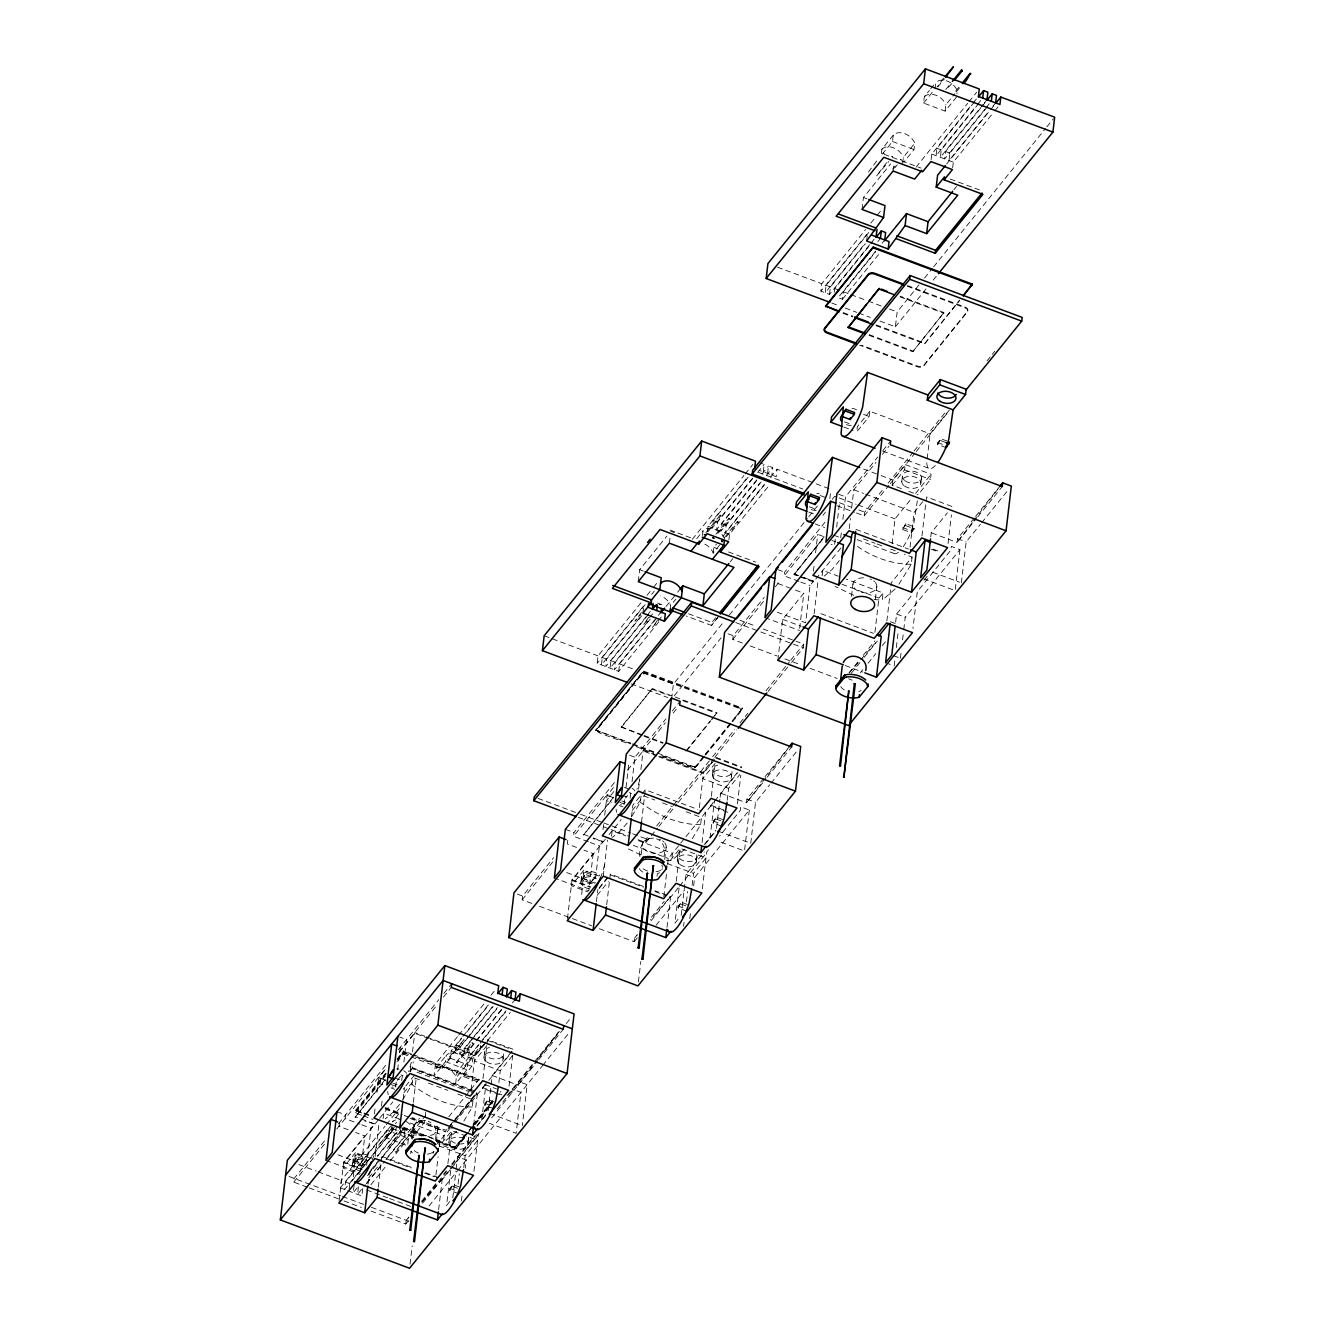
<?xml version="1.0" encoding="UTF-8"?>
<svg xmlns="http://www.w3.org/2000/svg" width="1335" height="1335" viewBox="0 0 1335 1335"><rect width="100%" height="100%" fill="white"/><g stroke="black" fill="none" stroke-linecap="round" stroke-linejoin="round"><path stroke-width="0.75" stroke-dasharray="5 3.75" d="M392.423 1127.324L378.222 1145.73L393.208 1127.841M395.193 1151.671L395.961 1152.172L411.53 1132.08L395.227 1151.588L396.011 1152.105M402.319 1128.993L421.693 1136.118M648.677 617.337L643.67 624.396L653.399 612.999M657.304 620.558L652.281 627.617L662.027 616.219M876.678 161.084L867.733 172.999M886.607 162.67L876.344 176.203L888.709 161.568M307.284 1187.199L293.767 1182.142L294.201 1178.421L325.44 1139.806M339.39 1122.568L338.957 1126.289L348.185 1129.744M362.736 1188.5L361.852 1195.943L340.308 1187.883L341.193 1180.44L385.047 1126.206M339.09 1201.033L343.662 1162.101L364.789 1135.952L355.561 1132.514M390.838 1126.006L345.498 1182.042L344.63 1189.502L391.255 1131.846L392.123 1124.404M385.198 1079.514L355.06 1117.412L385.114 1080.265L378.74 1077.095L376.57 1095.534M361.401 1115.109L355.594 1112.939L355.944 1109.952L385.565 1073.323M349.153 1189.251L349.803 1183.661L393.842 1129.21M352.624 1163.719L353.241 1158.496M353.608 1162.134L357.98 1155.142L366.591 1158.363L366.374 1160.232L362.236 1165.355L353.608 1162.134L357.98 1155.142M370.162 1158.213L355.394 1152.689L353.107 1179.706M354.109 1185.263L353.241 1192.722L358.414 1186.314M358.414 1186.882L357.546 1194.341L365.323 1184.729M360.667 1171.145L364.789 1135.952M362.236 1165.355L366.591 1158.363M366.641 1165.538L371.013 1128.275L374.534 1123.92L355.143 1116.661M374.401 1113.991L375.135 1107.833M374.534 1123.92L364.755 1121.033M368.06 1184.062L369.511 1171.763M375.135 1156.494L379.157 1122.284M381.46 1106.164L382.394 1098.204M383.145 1118.546L383.779 1113.14L399.332 1118.947L395.394 1123.603M378.322 1187.132L381.843 1157.128L411.03 1168.042M405.807 1145.08L386.065 1137.687L386.95 1130.244L408.477 1138.288L407.609 1145.747M396.228 1082.068L395.494 1088.225L392.056 1086.94M397.663 1069.786L400.316 1047.241M396.812 1061.976L403.253 1054.016L403.604 1051.029L411.38 1053.932M401.718 1080.532L402.686 1072.339M403.888 1062.093L406.541 1039.548L399.649 1036.978M396.428 1126.006L395.56 1133.465L377.421 1155.876M403.137 1099.172L404.505 1087.508L401.902 1090.712M400.533 1129.477L399.866 1135.067L381.727 1157.495M410.229 1071.454L411.197 1063.261M412.515 1051.897L414.801 1032.522L424.53 1036.16M377.421 1156.444L400.75 1127.624L405.056 1129.226L404.171 1136.686L386.049 1159.097M471.405 1090.511L412.498 1068.484L477.029 1093.398L453.7 1122.218M409.962 1070.92L412.548 1067.716L413.249 1061.759M402.636 1099.923L411.948 1084.471L412.782 1077.262M413.383 1102.326L415.986 1080.182M411.464 1138.838C410.179 1130.311 415.485 1119.564 425.298 1120.549A11.998 7.493 6.7 0 0 414.234 1128.909A11.998 7.493 6.7 0 0 430.437 1135.367A11.998 7.493 6.7 0 0 436.044 1124.838M410.679 1153.607L410.98 1151.004A12.065 7.526 6.7 0 0 414.484 1154.441M412.515 1139.122L413.983 1126.707M391.606 1128.309L413.132 1136.369L413.883 1130.027L425.281 1115.927M415.903 1135.501L416.253 1132.514M371.013 1211.045L405.773 1224.045L406.207 1220.307L408.81 1217.103M425.698 1112.339L424.547 1122.268L413.132 1136.369M410.045 1264.178L412.198 1245.889M411.013 1056.903L442.018 1068.517L442.369 1065.53M435.41 1139.189C436.662 1133.665 436.745 1126.823 431.605 1123.152M457.421 1036.744L435.494 1063.861L434.092 1075.776L445.489 1061.692L446.224 1055.351A13.6 9.896 39 0 1 457.655 1053.799A13.6 9.896 39 0 1 467.767 1063.411L467.016 1069.736L455.619 1083.836L457.021 1071.905L478.965 1044.804M436.361 1141.892L437.813 1129.477M435.928 1175.017L438.047 1156.911M439.232 1146.848L439.933 1140.808L451.13 1126.974M442.018 1068.517L450.312 1058.255L451.197 1050.812L461.56 1037.996M437.847 1142.56L443.237 1142.91L444.088 1135.684L407.125 1121.867M461.56 1038.563L456.37 1044.971L455.502 1052.414L465.865 1039.615M438.631 1209.694L442.252 1178.938L424.747 1172.397M448.91 1142.443L449.528 1137.22M468.452 1036.978L460.675 1046.573L459.807 1054.033L472.757 1038.013M447.892 1163.636L452.381 1125.438M450.663 1170.611L446.574 1205.438L450.312 1200.832M470.17 1041.784L464.997 1048.192L464.113 1055.651L501.676 1009.21M458.305 1193.523L449.678 1190.303L449.895 1188.434L453.016 1184.596L459.908 1187.165M465.331 1134.283L455.018 1147.015L454.668 1150.002L437.229 1143.478M477.129 1081.65L463.562 1076.561L463.912 1073.59M449.678 1190.303L453.016 1184.596M501.676 1009.761L469.303 1049.811L468.418 1057.253L481.368 1041.233M452.799 1197.762L455.919 1171.112M456.17 1169.076L457.605 1156.778L466.232 1159.998L465.264 1168.192M458.089 1184.078L459.29 1173.832M463.562 1076.561L471.856 1066.315L472.723 1058.872L510.287 1012.431M471.021 1089.911L475.11 1055.067L483.821 1044.304M463.779 1167.591L465.181 1155.693L477.613 1140.324L451.764 1130.662L439.332 1146.031L465.181 1155.693M463.862 1121.066L472.256 1107.032L473.107 1099.823L455.585 1093.265M461.409 1200.983L462.377 1192.789M468.034 1143.911L468.635 1138.705M473.691 1124.871L477.246 1094.7L471.405 1092.514M483.988 1057.453L484.605 1052.23M482.97 1078.63L487.542 1039.698L513.391 1049.36M484.855 1084.637L482.419 1088.292L499.874 1094.817M473.975 1171.246L478.314 1134.366M481.651 1120.449L486.04 1083.186M493.383 1108.517L484.772 1105.297L484.989 1103.444L488.093 1099.589L494.985 1102.176M484.772 1105.297L488.093 1099.589M488.126 1110.687L492.248 1075.509L512.156 1050.912M498.856 1082.602L500.258 1070.703L512.69 1055.334M503.111 1058.922L503.729 1053.699A9.595 5.991 6.7 0 1 489.311 1057.804A9.595 5.991 6.7 0 1 489.461 1047.391M531.797 903.411L522.152 899.807L522.586 896.085L553.558 857.771M509.052 1086.256L512.673 1055.518M511.889 1092.848L512.323 1089.126L520.934 1092.347L516.128 1133.332L489.311 1123.319M492.248 1075.509L518.097 1085.171L518.531 1081.45L527.158 1084.671L522.335 1125.655M567.759 840.216L567.325 843.954L576.553 847.408M588.318 841.784L573.549 836.261L573.983 832.539L615.669 780.992M658.839 621.76L618.689 671.405L597.145 663.345L598.013 655.902L641.885 601.668M567.458 918.68L572.031 879.748L593.174 853.616L583.946 850.161M645.072 604.672L602.319 657.504L601.451 664.964L641.601 615.318M613.583 797.162L583.445 835.059L613.483 797.913L607.108 794.759L573.549 836.261M630.838 743.879L595.777 729.995L643.453 671.054L742.527 708.117L732.131 721.601M641.601 615.886L606.641 659.123L605.756 666.582L645.906 616.937M580.992 881.384L581.609 876.16M581.993 879.798L586.349 872.806L594.959 876.027L594.742 877.896L590.604 883.019L581.993 879.798L586.349 872.806M598.531 875.86L583.762 870.337L581.493 897.37M648.51 614.3L610.946 660.742L610.062 668.184L650.212 618.539M650.228 619.106L615.251 662.344L614.367 669.803L657.12 616.954M593.174 853.616L588.802 890.879L554.325 877.979M590.604 883.019L594.959 876.027M618.689 671.405L619.557 663.962L656.97 617.705M593.224 837.946L602.919 841.567L599.382 845.923L595.01 883.186L566.29 872.439M603.019 829.586L603.737 823.445M604.705 815.251L607.108 794.759M602.919 841.567L593.124 838.697M596.428 901.709L597.88 889.41M603.286 876.16L607.525 840.049M642.068 735.518L621.242 726.941L652.331 688.51L716.962 712.69L711.688 719.832M638.28 581.626L639.682 569.695L666.883 536.069M611.513 836.194L612.148 830.787L625.765 835.877M606.707 904.78L610.312 874.041L643.387 886.407M642.903 613.149L643.77 605.706L597.145 663.345M624.596 799.732L623.879 805.873L620.425 804.588M626.048 787.433L628.685 764.888M625.898 796.161L625.681 798.013L629.836 792.89M595.694 730.746L643.453 671.054M630.103 798.197L631.055 790.003M632.022 781.793L634.909 757.212L665.898 718.898M631.505 816.82L632.873 805.172L645.306 789.786L697.838 809.444M638.597 789.102L639.799 778.856M640.9 769.561L643.17 750.17L665.314 722.786M621.159 727.692L652.331 688.51M669.369 543.178L670.303 535.235M631.939 816.169L640.316 802.135L641.167 794.909L654.784 800.015M641.534 821.993L644.371 797.846M644.605 795.827L645.306 789.786M639.849 856.486C638.547 847.975 643.87 837.212 653.683 838.196M641.134 854.7L642.352 844.354M670.337 608.66L670.704 605.489A13.6 9.896 39 0 0 660.591 595.877M599.382 928.693L634.142 941.692L634.592 937.971L637.162 934.784M638.063 839.698L645.79 842.585L646.223 838.864L648.827 835.643M638.43 981.842L640.817 961.517M671.655 699.006L673.407 684.104L724.171 621.326M657.054 876.277L657.354 873.674A11.831 7.376 6.7 0 0 659.674 872.539M663.795 856.836C665.915 850.061 663.962 841.4 656.603 838.847M702.494 535.569L703.061 530.813A13.6 9.896 39 0 1 714.475 529.261A13.6 9.896 39 0 1 724.588 538.873M664.73 859.556L666.198 847.124M663.829 896.703L666.666 872.556M667.6 864.513L668.318 858.472L679.515 844.638M707.366 531.864L708.017 526.274L748.167 476.628M666.215 860.207L671.605 860.558L672.456 853.349L635.493 839.515M748.167 477.196L713.207 520.433L712.323 527.892L752.473 478.247M667.016 927.341L670.621 896.603L655.068 890.779M713.157 553.341L713.858 547.367L716.428 544.179M677.279 860.09L677.896 854.884M752.489 478.798L717.512 522.035L716.628 529.494L756.795 479.849M676.261 881.3L680.299 846.991M679.048 888.259L674.959 923.102L678.681 918.497M756.795 480.416L721.818 523.654L720.95 531.113L759.799 483.07M686.674 911.171L678.063 907.95L678.28 906.081L681.384 902.243L690.011 905.464M661.626 755.393L694.784 767.792L703.879 755.91M715.71 617.705L711.839 622.477L711.488 625.464L686.29 616.036M678.063 907.95L681.384 902.243M761.1 482.035L726.123 525.272L725.255 532.715L764.104 484.672M681.167 915.409L685.99 874.425L704.229 851.88M683.57 926.323L684.054 922.218M686.457 901.726L687.659 891.48M728.893 539.924L729.561 534.334L769.711 484.688M699.39 807.558L703.495 772.731L712.189 761.968M692.147 885.239L693.549 873.357L705.981 857.988L680.132 848.309L667.7 863.678L693.549 873.357M692.248 838.714L700.625 824.696L701.476 817.471L683.971 810.929M689.778 918.63L690.512 912.489M693.633 885.839L694.601 877.646L749.319 810.011L740.691 806.791L740.258 810.512L719.598 836.06M696.403 861.576L697.02 856.352M702.077 842.535L705.614 812.347L699.79 810.161M712.373 775.101L712.973 769.878M711.355 796.294L715.193 763.503M713.24 802.302L710.804 805.939L728.242 812.464M702.36 888.91L706.682 852.014L709.269 848.826M742.427 643.019L732.765 639.415L733.199 635.694L764.187 597.379M710.036 838.096L714.409 800.85M721.751 826.181L713.14 822.961L713.357 821.092L716.478 817.254L725.089 820.474M713.14 822.961L716.478 817.254M716.495 828.351L719.899 799.365M720.149 797.295L720.633 793.157L736.786 773.165M763.27 471.839L764.137 464.396L759.832 462.778M727.241 800.249L728.626 788.351L739.824 774.517M731.48 776.569L732.097 771.363A9.595 5.991 6.7 0 1 717.679 775.451A9.595 5.991 6.7 0 1 717.83 765.055M767.575 473.458L768.443 465.998L772.748 467.617L771.88 475.06M737.437 803.904L740.808 775.218M828.985 488.643L777.07 469.219L776.186 476.678L758.964 470.237M763.703 778.355L746.916 799.098L746.482 802.819L720.633 793.157M749.319 810.011L744.496 850.996L717.696 840.967M775.368 586.749L777.938 583.562L778.388 579.824M750.721 843.303L755.527 802.318L769.728 784.763M798.931 581.392L784.162 575.869L784.596 572.148L826.282 520.6M869.669 244.756L829.502 294.401L820.891 291.18L821.759 283.721L865.631 229.503M777.838 660.341L782.644 619.357L803.787 593.224L794.559 589.77M868.818 232.49L826.081 285.34L825.197 292.799L865.347 243.154M840.9 547.984L813.449 581.927L794.058 574.684L824.196 536.787L817.738 534.367L784.162 575.869M829.502 294.401L830.387 286.942L865.364 243.704M834.258 292.282L834.692 288.56L872.256 242.119M799.648 628.418L803.787 593.224M875.693 251.18L838.13 297.622L842.435 299.24L843.303 291.781L875.56 251.915M803.837 577.554L813.532 581.176L810.011 585.531L805.622 622.794L776.903 612.064M791.588 662.344L803.303 647.859L803.737 644.137L796.01 641.234M813.399 571.246L814.116 565.106M815.568 552.807L817.738 534.367M813.532 581.176L799.415 576.119M814.133 613.75L817.921 581.559M862.043 209.445L863.445 197.53L890.645 163.888M794.058 574.684L824.196 536.787M829.819 498.689L830.47 493.099M822.126 575.802L822.777 570.395L838.33 576.219M866.649 240.984L867.516 233.525L820.891 291.18M835.226 539.34L834.492 545.481L831.054 544.196M836.661 527.041L839.314 504.496M893.248 135.152L881.851 149.253L881.1 155.578L892.498 141.493L893.248 135.152A13.6 9.896 39 0 1 904.679 133.6A13.6 9.896 39 0 1 914.792 143.212L914.041 149.553L903.912 162.069M840.716 537.805L841.434 531.647M842.886 519.365L845.522 496.82L877.796 456.92M849.227 528.71L850.428 518.464M851.63 508.218L853.799 489.778L875.944 462.394M893.132 171.013L894.049 163.07M869.803 411.28L857.37 426.666L856.753 431.873L869.185 416.503L869.803 411.28L930.111 433.842L949.435 409.962M851.513 596.378L852.965 583.962M902.644 163.638L903.394 157.313L914.792 143.212M856.486 512.974L864.196 515.877L864.646 512.139L882.869 489.611M879.965 321.051L895.401 326.825L897.153 311.923L919.281 284.572M956.528 97.021L945.13 111.122L923.586 103.062L924.337 96.721L929.41 90.463M934.984 88.961L935.735 82.636A13.6 9.896 39 0 1 947.166 81.068A13.6 9.896 39 0 1 957.278 90.68L956.895 93.85M875.359 599.165L876.811 586.733M874.909 632.289L878.931 598.08L883.086 592.957L846.123 579.123M901.425 488.627L892.197 485.172L892.815 479.966L905.247 464.597L931.096 474.259L930.478 479.482L919.281 493.316M931.112 159.683L931.763 154.092L971.93 104.464M874.091 599.565L882.235 600.166L883.086 592.957M869.068 335.385L912.773 351.722L943.962 312.557L900.241 296.203M974.517 101.827L936.953 148.252L936.069 155.711L976.235 106.066M892.114 543.695L895.034 518.848L910.487 499.741M945.13 111.122L945.881 104.781L954.742 93.817M901.776 481.585L902.393 476.378M978.822 103.429L941.258 149.87L940.391 157.33L983.127 104.48M886.874 620.909L891.363 582.711L912.089 557.079L904.312 554.175M892.197 485.172L904.629 469.803L905.247 464.597M980.541 108.252L945.564 151.489L944.696 158.932L984.846 109.286M902.56 529.444L905.881 523.737L914.492 526.958L914.275 528.827L911.171 532.665L902.56 529.444L905.881 523.737M876.044 325.673L924.604 343.829L959.481 300.091M987.433 106.65L949.869 153.091L949.001 160.55L987.867 112.507M895.635 622.227L896.603 614.033L912.239 594.709M894.183 665.931L895.151 657.738M896.352 647.492L898.271 631.088M952.656 167.743L953.307 162.152L993.457 112.507M911.171 532.665L914.492 526.958M910.019 547.183L914.108 512.34L922.802 501.576M917.345 500.792L913.674 524.455A28.803 8.244 -69.5 0 1 902.677 547.534M898.872 584.213L911.254 564.305L912.089 557.079M900.407 658.238L901.359 650.045M902.577 639.799L903.528 631.605M903.778 629.553L905.213 617.254L959.932 549.62L951.321 546.399L950.87 550.12L917.312 591.622L912.973 628.518M920.9 483.07L921.517 477.847M912.773 351.722L943.962 312.557M927.191 458.706L930.111 433.842M921.968 535.902L926.54 496.97L952.389 506.633M946.248 447.676L937.637 444.455L937.854 442.586L940.958 438.748L949.585 441.968M937.637 444.455L940.958 438.748M930.762 536.904L931.246 532.765L947.416 512.773M948.05 543.512L951.421 514.826M974.316 517.963L957.529 538.706L957.095 542.427L931.246 532.765M959.932 549.62L955.109 590.604L920.649 577.705M961.334 582.911L966.156 541.927L980.341 524.371M447.609 1059.089L448.376 1059.64L463.979 1039.615L447.659 1059.005L448.376 1059.64M457.037 1062.777L456.27 1062.243L456.987 1062.86L472.723 1043.403L472.006 1042.785L472.723 1043.403M481.334 1046.64L480.617 1046.023L481.334 1046.64L456.37 1077.495A13.6 9.896 39 0 0 446.257 1067.883A13.6 9.896 39 0 0 434.826 1069.452L446.224 1055.351M720.983 515.56L720.166 515.093L720.933 515.644L707.817 531.864M737.454 521.484L738.155 522.118L737.454 521.484L724.338 537.705M943.712 78.181L937.203 86.775M376.22 1147.266L374.651 1153.09A28.803 8.244 -69.5 0 1 372.131 1160.148M411.313 1062.259L409.728 1068.083A28.803 8.244 -69.5 0 1 408.543 1071.638M604.605 864.913L603.019 870.737A28.803 8.244 -69.5 0 1 600.5 877.813M639.682 779.924L638.113 785.748A28.803 8.244 -69.5 0 1 636.912 789.285M401.034 1130.528L386.833 1148.918L403.137 1129.427M641.384 612.515L634.943 621.109L640.85 614.667M728.91 518.18L729.544 518.864L728.91 518.18L715.727 534.451M465.047 1065.397L465.531 1066.164L464.964 1065.43L480.617 1046.023M839.331 560.567L832.089 569.494L824.246 576.103M399.565 1104.395L393.091 1112.222L385.248 1118.847M627.2 823.061L620.508 830.837L612.114 837.496M518.097 1085.171L533.299 1065.313M534.567 1063.661L559.916 1030.553M787.033 749.87L746.482 802.819L765.839 778.889M972.297 522.569L957.095 542.427L976.452 518.497M973.565 520.917L998.914 487.809M717.813 617.321L711.488 625.464L717.93 617.504M469.837 1130.445L454.668 1150.002L466.265 1135.668M474.893 1123.937L492.582 1101.125M930.662 88.894L935.735 82.636M923.586 103.062L933.732 90.53M937.871 86.908L944.429 78.815M945.781 89.512L951.021 83.037M951.738 83.654L946.265 89.495M892.598 169.128L895.218 165.89M955.693 91.13L960.95 84.656M894.7 168.043L897.32 164.789M956.411 91.765L961.667 85.273M870.787 223.129L875.944 216.737M877.245 215.152L881.1 210.363M916.06 167.142L967.658 103.346M968.96 101.76L976.686 92.182M973.215 102.862L977.103 98.056M977.52 104.464L981.409 99.658M870.954 243.154L874.842 238.348M984.429 102.878L987.016 99.674M981.842 106.65L985.714 101.844M877.863 241.568L880.449 238.364M986.148 107.684L990.019 102.878M882.168 243.17L884.755 239.966M993.04 106.099L995.626 102.895M946.632 164.038L989.202 111.406M990.487 109.82L994.358 105.031M842.435 299.24L878.697 254.401M994.759 110.905L998.647 106.116M953.958 189.67L956.544 186.466M647.041 595.293L652.198 588.919M653.483 587.317L657.354 582.544M692.314 539.323L743.912 475.527M745.197 473.925L752.94 464.363M651.697 594.309L654.233 591.171M696.72 538.639L703.061 530.813M705.798 532.849L720.283 514.96M757.663 472.406L764.137 464.396M647.208 615.335L651.096 610.529M761.968 474.008L768.443 465.998M717.746 533.466L729.544 518.864M924.487 278.131L932.297 268.469M933.599 266.866L1045.555 128.46M1046.857 126.858L1053.365 118.798M766.273 475.627L772.748 467.617M658.405 615.352L661.009 612.148M665.998 606.541L676.311 593.775M677.613 592.189L680.183 589.002M722.886 536.203L765.456 483.587M770.612 477.196L777.07 469.219M895.401 326.825L926.64 288.21M933.148 280.15L937.053 275.327M673.24 602.352L675.777 599.231M719.532 545.131L713.19 552.957A13.6 9.896 39 0 0 703.078 543.345M726.357 536.703L738.155 522.118M730.212 561.835L732.798 558.631M924.604 343.829L959.398 300.826M729.377 614.901L807.475 518.33M808.776 516.728L817.888 505.464M832.239 499.357L834.725 496.286L856.119 504.28M674.258 695.785L721.117 637.846M822.911 515.343L825.397 512.256M338.473 1123.703L387.284 1063.344M398.347 1049.677L438.798 999.648M443.904 993.357L451.714 983.695M672.339 710.921L680.082 701.342M882.969 450.529L890.712 440.95M293.767 1182.142L326.04 1142.259M336.72 1129.043L384.88 1069.502M399.215 1051.796L436.962 1005.122M443.454 997.078L451.28 987.416M522.152 899.807L554.409 859.907M673.14 713.124L677.045 708.301M732.765 639.415L763.737 601.117M882.452 454.351L888.96 446.291M385.097 1069.886L378.656 1077.846L386.032 1080.599M399.265 1052.364L414.718 1033.257L428.335 1038.346M613.466 787.533L607.024 795.493L612.565 797.562M627.634 770.028L643.086 750.921L656.703 756.01M397.162 1058.989L403.604 1051.029M386.115 1073.34L355.844 1110.703L361.685 1112.889M397.079 1059.74L403.52 1051.78L479.282 1080.115M613.883 791.488L606.407 800.716L611.947 802.786M386.032 1074.091L357.863 1108.901A4.806 2.987 6.7 0 0 360.1 1113.073M397.546 1059.84L401.384 1055.101A4.806 2.987 6.7 0 1 407.776 1054.149L413.55 1056.302M355.594 1112.939L385.214 1076.31M397.313 1080.365L401.451 1075.242M409.895 1071.688L412.498 1068.484M888.075 483.17L912.806 452.598M914.108 450.996L946.648 410.763M986.999 360.867L990.904 356.045M992.205 354.426L994.809 351.205M864.196 515.877L888.926 485.289M890.245 483.687L914.976 453.099M916.277 451.497L948.818 411.263M378.339 1119.865L343.562 1162.835L362.035 1169.744M379.624 1118.263L392.84 1101.926M405.74 1085.972L414.451 1075.209M605.423 839.098L571.947 880.499L590.404 887.408M609.044 834.625L621.226 819.573M355.394 1152.689L342.962 1168.058L359.566 1174.266M403.888 1092.731L415.085 1078.897M583.762 870.337L571.33 885.706L587.951 891.93M632.256 810.378L643.453 796.544M685.873 751.121L710.47 720.683M711.772 719.081L716.962 712.69M687.074 750.253L710.387 721.434M386.332 1124.621L399.232 1108.667M458.706 1035.142L484.505 1003.253M490.963 995.276L496.119 988.901M398.681 1114.141L392.34 1121.967A13.6 9.896 39 0 1 399.382 1119.481M340.308 1187.883L386.95 1130.244M462.844 1036.394L488.76 1004.371M466.733 1032.155L488.76 1004.938M386.065 1137.687L394.359 1127.441M467.15 1038.013L493.066 1005.989M469.753 1035.376L493.066 1006.54M474.058 1036.411L497.371 1007.591M471.472 1040.182L497.371 1008.159M915.643 493.366L931.096 474.259M456.27 1062.243L472.006 1042.785M705.164 754.308L730.929 722.452M732.231 720.867L742.527 708.117M694.784 767.792L704.563 755.743M705.08 755.059L731.447 722.519M704.48 756.494L696.787 765.99A4.806 2.987 6.7 0 1 690.412 766.941L661.543 756.144M705.748 754.909L731.363 723.27M732.631 721.684L740.308 712.189A4.806 2.987 6.7 0 0 738.088 708.017L647.608 674.175A4.806 2.987 6.7 0 0 641.234 675.126L597.713 728.927A4.806 2.987 6.7 0 0 599.949 733.115L628.818 743.912M370.746 1170.228L379.457 1159.464M599.131 887.875L607.826 877.112M368.777 1173.498L379.357 1160.215M599.031 888.626L607.742 877.863M367.492 1175.668L380.442 1159.664M381.743 1158.062L405.056 1129.226M368.81 1177.72L379.991 1163.886M597.179 895.384L608.376 881.551M366.608 1183.127L380.859 1165.505M482.669 1039.648L505.982 1010.812M512.456 1002.802L515.06 999.598M366.591 1183.711L384.664 1161.383M385.948 1159.781L419.49 1118.313M480.25 1043.202L506.048 1011.313M656.636 825.981L711.321 758.397M712.623 756.778L734.751 729.427M739.957 722.986L743.862 718.163M745.164 716.545L747.767 713.324M765.99 690.796L789.419 661.826M790.72 660.224L803.737 644.137M645.79 842.585L657.504 828.101M658.806 826.498L677.029 803.954M678.33 802.352L713.474 758.897M714.776 757.295L736.92 729.928M768.159 691.313L790.287 663.946M486.207 1041.984L475.026 1055.818L430.27 1039.081M714.592 759.632L703.395 773.466L658.656 756.745M370.913 1184.729L385.164 1167.124M390.354 1160.716L408.477 1138.288M486.841 1045.655L474.409 1061.041L500.258 1070.703M715.226 763.32L702.794 778.689L728.626 788.351M448.777 1116.794L478.564 1079.965M474.576 1095.101L446.074 1130.328L411.981 1117.562M448.61 1127.875L477.112 1092.647M448.527 1128.626L452.415 1123.82M454.968 1122.234L487.542 1081.951M488.844 1080.365L512.023 1051.696M680.75 843.103L684.638 838.297M685.94 836.695L713.341 802.802M714.642 801.2L737.821 772.548M473.057 1124.721L492.381 1100.824M472.39 1126.223L454.935 1147.766L435.26 1140.407M472.974 1125.472L492.882 1100.908M472.306 1126.974L456.954 1145.964A4.806 2.987 6.7 0 1 450.562 1146.915L437.096 1141.876M473.591 1125.388L492.799 1101.642M475.277 1124.521L492.031 1103.811M477.079 1125.488L487.525 1112.556M704.146 844.755L715.91 830.22M476.979 1126.223L487.876 1112.756M705.364 843.887L716.244 830.42M421.693 1201.166L436.144 1183.294M443.654 1174.032L446.224 1170.845M451.764 1163.986L474.542 1135.835M507.116 1095.568L558.547 1031.972M651.363 917.228L664.279 901.259M764.988 776.753L789.519 746.432M849.077 672.79L858.121 661.626M863.278 655.235L874.892 640.867M923.953 580.208L927.875 575.385M975.601 516.361L1000.132 486.04M421.777 1202.201L446.524 1171.613M451.731 1165.188L476.461 1134.6M497.287 1108.851L532.431 1065.397M537.638 1058.972L559.765 1031.605M566.274 1023.561L570.178 1018.739M405.773 1224.045L408.376 1220.824M422.694 1203.119L452.632 1166.106M453.933 1164.504L481.267 1130.695M491.68 1117.829L537.471 1061.225M538.556 1059.89L563.287 1029.318M634.142 941.692L638.063 936.87M651.08 920.766L670.621 896.603L650.596 919.581M767.124 777.287L791.655 746.966M851.279 673.257L863.011 658.756M864.312 657.154L877.329 641.034M977.754 516.895L1002.268 486.574M449.895 1170.144L442.169 1179.689L436.328 1177.503M451.18 1168.542L478.214 1135.1M678.263 887.792L670.537 897.354L664.697 895.168M679.548 886.206L706.599 852.765M429.019 1205.989L457.421 1170.878M457.788 1170.428L542.394 1065.831M542.644 1065.514L568.46 1033.59M656.119 925.238L684.505 890.128M771.013 783.178L798.13 749.653M860.274 672.823L862.861 669.636M868.017 663.245L875.76 653.666M882.218 645.689L886.09 640.9M981.642 522.786L1007.458 490.863M797.646 575.385L794.141 573.933L824.112 537.521M456.37 1131.479L443.237 1142.91M895.168 588.985L882.235 600.166M684.555 849.377L671.605 860.558M849.21 672.99L877.245 640.8M634.592 937.971L637.262 934.9M406.207 1220.307L408.877 1217.253M422.227 1201.934L442.252 1178.938M911.254 564.305C891.296 564.104 871.922 557.129 855.952 545.281M700.625 824.696C678.497 824.68 657.538 815.602 640.316 802.135M472.256 1107.032C450.112 1107.032 429.169 1097.954 411.948 1084.471M853.732 595.36L835.059 586.415M413.9 1137.804L397.997 1130.294M936.953 148.252L941.258 149.87M945.564 151.489L949.869 153.091M931.763 154.092L953.307 162.152M892.498 141.493L914.041 149.553M884.187 154.326L899.69 160.117M901.626 160.851L921.016 168.093M950.303 179.057L979.389 189.92M863.445 197.53L867.032 198.865M907.416 285.54L965.172 307.133A4.806 2.987 6.7 0 1 967.408 311.305L923.887 365.123A4.806 2.987 6.7 0 1 917.495 366.074L861.676 345.198M907.333 286.291L965.088 307.884A4.806 2.987 6.7 0 1 967.308 312.056L923.787 365.857A4.806 2.987 6.7 0 1 917.412 366.808L859.673 345.214M900.157 296.954L943.862 313.291M777.537 267.184L821.759 283.721M826.081 285.34L830.387 286.942M834.692 288.56L838.997 290.179M843.303 291.781L849.077 293.934M850.996 294.668L866.382 300.408M868.301 301.143L881.767 306.166M889.46 309.052L897.153 311.923M831.755 303.028L837.529 305.181M845.255 308.068L856.82 312.407M858.755 313.124L870.32 317.446M843.103 312.574L852.815 316.195M876.127 324.922L924.704 343.095M843.019 313.308L852.731 316.946M869.152 334.634L912.873 350.988M940.741 440.6L945.914 442.536M863.645 414.434L869.185 416.503M937.854 442.586L944.746 445.156M844.438 421.827L851.83 424.58M843.837 427.05L853.065 430.487M882.702 451.08L928.659 468.268M904.629 469.803L930.478 479.482M863.628 469.052L879.198 474.876M881.133 475.594L892.815 479.966M908.818 491.397L918.046 494.851M853.799 489.778L863.528 493.416M865.464 494.15L914.108 512.34M838.63 494.234L845.522 496.82M957.529 538.706L966.156 541.927M858.071 505.014L895.034 518.848M905.664 525.606L914.275 528.827M758.43 472.423L802.852 489.027M820.224 495.535L826.015 497.705M839.531 502.761L851.129 507.083M858.839 509.97L864.646 512.139M902.777 527.575L911.388 530.796M837.162 505.765L854.55 512.256M933.132 549.152L940.891 552.056M931.112 549.186L938.872 552.073M809.36 506.816L816.753 509.586M855.935 529.394L908.451 549.052M808.743 512.039L814.283 514.108M863.461 538.889L875.126 543.262M877.078 543.979L882.919 546.165M890.695 549.086L896.536 551.255M815.068 523.904L824.646 527.492M857.187 539.657L893.566 553.274M833.824 535.218L838.997 537.154M932.614 572.181L959.414 582.193M831.855 540.425L835.743 541.877M713.207 520.433L717.512 522.035M721.818 523.654L726.123 525.272M708.017 526.274L729.561 534.334M841.968 584.246L878.931 598.08M794.141 573.933L801.901 576.837M777.704 569.561L784.596 572.148M896.603 614.033L905.213 617.254M670.12 530.112L675.944 532.298M677.88 533.015L693.382 538.823M728.493 551.956L755.643 562.102M670.771 531.263L674.359 532.598M713.858 547.367L717.446 548.718M800.783 582.077L810.011 585.531M890.378 621.726L897.27 624.296M777.938 583.562L792.706 589.085M820.925 613.649L873.457 633.307M893.516 655.669L898.689 657.604M782.644 619.357L801.117 626.265M639.682 569.695L643.27 571.046M764.955 617.588L799.415 630.487M885.572 662.711L892.464 665.281M740.007 620.291L755.46 626.065M763.186 628.969L794.075 640.516M735.718 622.577L758.881 631.238M760.817 631.972L803.303 647.859M845.305 665.548L862.81 672.106M688.576 613.783L711.839 622.477M657.571 603.086L661.876 604.688M728.026 633.758L733.199 635.694M848.659 678.864L852.097 680.149M750.136 645.906L777.187 656.019M784.897 658.923L800.349 664.697M810.011 668.301L837.045 678.414M643.37 671.805L742.444 708.868M544.163 635.76L598.013 655.902M602.319 657.504L606.641 659.123M610.946 660.742L615.251 662.344M619.557 663.962L633.024 668.985M642.636 672.59L673.407 684.104M652.248 689.26L669.352 695.652M682.652 700.625L716.862 713.424M631.155 683.854L667.8 697.554M715.927 757.362L741.776 767.024M715.827 758.096L741.676 767.775M621.242 726.941L642.152 734.767M644.054 735.485L663.061 742.577M643.971 736.219L662.978 743.328M595.777 729.995L630.754 743.078M632.69 743.795L694.867 767.058M632.606 744.546L653.983 752.539M636.511 746.782L653.85 753.257M643.17 750.17L703.495 772.731M629.736 755.276L634.909 757.212M746.916 799.098L755.527 802.318M710.887 805.205L724.454 810.278M716.244 819.106L724.872 822.327M624.396 787.416L629.92 789.486M713.357 821.092L718.53 823.027M662.561 802.919L672.289 806.557M621.476 794.976L628.368 797.546M718.163 831.138L748.802 842.585M621.793 801.017L625.498 802.402M619.34 805.556L623.028 806.924M538.088 798.413L578.639 813.582M580.575 814.3L601.818 822.243M603.754 822.961L630.788 833.073M632.707 833.808L646.223 838.864M578.205 817.304L601.384 825.964M603.303 826.699L609.094 828.868M611.029 829.586L628.418 836.077M633.291 845.372L668.318 858.472M583.529 834.325L591.288 837.229M565.356 829.319L573.983 832.539M685.99 874.425L694.601 877.646M590.153 842.468L599.382 845.923M610.228 874.792L643.303 887.158M654.968 891.53L662.761 894.433M681.167 904.112L689.778 907.333M678.28 906.081L686.891 909.319M586.132 874.659L594.742 877.896M582.21 877.929L590.821 881.15M572.031 879.748L590.487 886.657M517.413 894.15L522.586 896.085M539.524 906.298L570.429 917.863M572.348 918.58L591.672 925.806M487.459 1040.449L511.455 1049.427M456.37 1044.971L460.675 1046.573M464.997 1048.192L469.303 1049.811M426.466 1036.878L475.11 1055.067M451.197 1050.812L472.723 1058.872M450.312 1058.255L471.856 1066.315M445.489 1061.692L467.016 1069.736M413.299 1054.65L479.432 1079.381M415.469 1057.02L478.981 1080.783M403.253 1054.016L409.077 1056.185M484.889 1084.537L496.52 1088.893M482.519 1087.541L501.893 1094.8M412.548 1067.716L475.377 1091.212M416.937 1072.139L469.469 1091.78M487.876 1101.458L496.486 1104.679M484.989 1103.444L490.162 1105.363M414.734 1077.996L420.575 1080.165M428.351 1083.085L447.809 1090.361M394.826 1077.962L399.999 1079.898M489.795 1113.473L520.433 1124.938M392.874 1083.152L397.112 1084.754M378.039 1083.052L383.579 1085.138M390.955 1087.891L394.659 1089.277M385.047 1107.499L399.415 1112.873M385.214 1108.334L402.319 1114.725M404.205 1115.443L409.912 1117.579M411.814 1118.279L445.94 1131.83L409.828 1118.329M385.114 1109.085L398.431 1114.058M402.97 1126.99L439.933 1140.808M355.944 1109.952L371.447 1115.76M404.505 1128.125L455.018 1147.015M364.038 1113.774L371.747 1116.644M402.469 1128.142L423.846 1136.135M363.337 1115.843L373.032 1119.464M336.987 1111.654L345.598 1114.875L345.164 1118.613L359.933 1124.137M361.785 1124.821L371.013 1128.275M381.943 1156.394L413.066 1168.025M424.647 1173.148L434.376 1176.786M452.799 1186.448L461.409 1189.669M449.895 1188.434L458.522 1191.654M357.763 1157.011L366.374 1160.232M353.825 1160.265L362.452 1163.503M337.922 1154.792L364.722 1164.821M343.662 1162.101L362.119 1168.993M325.957 1160.332L360.417 1173.215M298.873 1164.604L316.195 1171.079M318.114 1171.813L341.193 1180.44M345.498 1182.042L349.803 1183.661M366.574 1189.936L387.734 1197.845M389.653 1198.563L410.813 1206.473M289.044 1176.485L340.559 1195.759M342.478 1196.477L364.672 1204.787M371.447 1207.307L409.661 1221.608M309.219 1187.933L342.044 1200.198M343.979 1200.933L361.351 1207.424M640.8 854.934L626.382 847.959M428.235 1121.2L430.888 1122.635M926.707 462.844L927.224 466.082A28.803 8.244 -69.5 0 0 935.601 465.197M616.052 809.127L616.57 812.364M387.684 1091.479L388.185 1094.717M589.186 888.726A9.595 5.991 6.7 0 1 581.659 879.915A9.595 5.991 6.7 0 1 596.328 878.513M592.306 883.703A9.595 5.991 6.7 0 1 581.743 878.263A9.595 5.991 6.7 0 1 588.251 871.688A9.595 5.991 6.7 0 1 599.932 875.994M696.72 854.767A9.595 5.991 6.7 0 1 689.845 861.609A9.595 5.991 6.7 0 1 678.197 856.469A9.595 5.991 6.7 0 1 685.072 849.627M624.279 803.737A9.595 5.991 6.7 0 1 619.707 802.202M629.252 792.573A9.595 5.991 6.7 0 1 631.405 793.524M632.022 788.301A9.595 5.991 6.7 0 1 635.009 790.987M642.853 872.105A12.065 7.526 6.7 0 1 639.365 868.651M661.843 865.364A11.831 7.376 6.7 0 1 662.494 867.316M664.797 842.936A11.998 7.493 6.7 0 1 658.105 853.132A11.998 7.493 6.7 0 1 642.469 846.09A11.998 7.493 6.7 0 1 654.384 838.23M659.457 839.331A11.998 7.493 6.7 0 1 660.758 839.899M662.527 840.9A11.998 7.493 6.7 0 1 663.996 842.068M662.51 868.801A11.998 7.493 6.7 0 1 661.693 869.536M660.725 870.186A11.998 7.493 6.7 0 1 655.685 871.805M647.592 871.021A11.998 7.493 6.7 0 1 640.933 866.281M738.172 707.266A4.806 2.987 6.7 0 1 740.408 711.438M647.709 673.424A4.806 2.987 6.7 0 0 641.317 674.375L597.796 728.192A4.806 2.987 6.7 0 0 600.032 732.364M696.887 765.239A4.806 2.987 6.7 0 1 690.495 766.19M433.742 1151.521A11.998 7.493 6.7 0 1 431.255 1153.09M430.654 1153.34A11.998 7.493 6.7 0 1 427.3 1154.141M418.522 1153.123A11.998 7.493 6.7 0 1 412.315 1148.167M433.958 1151.604A11.831 7.376 6.7 0 1 432.991 1153.39M401.485 1054.35A4.806 2.987 6.7 0 1 407.859 1053.398M457.037 1145.213A4.806 2.987 6.7 0 1 450.663 1146.164M360.2 1112.322A4.806 2.987 6.7 0 1 357.964 1108.15M500.859 1091.429A4.806 2.987 6.7 0 1 500.475 1092.147M395.894 1086.073A9.595 5.991 6.7 0 1 391.339 1084.554M400.867 1074.925A9.595 5.991 6.7 0 1 403.02 1075.86M396.578 1068.934A9.595 5.991 6.7 0 1 399.082 1069.118M403.637 1070.653A9.595 5.991 6.7 0 1 406.641 1073.34M360.817 1171.079A9.595 5.991 6.7 0 1 353.274 1162.251A9.595 5.991 6.7 0 1 367.943 1160.866M363.921 1166.039A9.595 5.991 6.7 0 1 353.374 1160.599A9.595 5.991 6.7 0 1 359.866 1154.041A9.595 5.991 6.7 0 1 371.564 1158.329M468.335 1137.12A9.595 5.991 6.7 0 1 461.476 1143.961A9.595 5.991 6.7 0 1 449.828 1138.805A9.595 5.991 6.7 0 1 456.687 1131.963M405.94 1121.4A13.6 9.896 39 0 1 413.883 1130.027M844.287 689.961A12.065 7.526 6.7 0 1 840.783 686.507M861.108 690.395A11.831 7.376 6.7 0 1 858.789 691.53M924.337 96.721A13.6 9.896 39 0 1 935.768 95.169A13.6 9.896 39 0 1 945.881 104.781M881.851 149.253A13.6 9.896 39 0 1 893.282 147.684A13.6 9.896 39 0 1 903.394 157.313M875.41 582.544A11.998 7.493 6.7 0 1 868.968 592.707A11.998 7.493 6.7 0 1 853.182 586.015A11.998 7.493 6.7 0 1 864.246 577.805M870.07 578.939A11.998 7.493 6.7 0 1 871.388 579.507M873.674 580.875A11.998 7.493 6.7 0 1 874.625 581.676M851.263 425.414A9.595 5.991 6.7 0 1 844.204 423.696M851.947 408.276A9.595 5.991 6.7 0 1 856.503 409.795M816.186 510.404A9.595 5.991 6.7 0 1 809.127 508.702M816.853 493.266A9.595 5.991 6.7 0 1 819.273 493.85M898.455 552.173A28.803 8.244 -69.5 0 1 892.13 551.088M659.991 604.705L659.173 604.371L659.991 604.705M883.203 153.074L884.02 153.508L883.203 153.074M891.83 156.278L892.648 156.712L891.83 156.278M900.441 159.499L901.259 159.933L900.441 159.499M680.016 864.563A9.595 5.991 6.7 0 0 696.052 863.094A9.595 5.991 6.7 0 0 684.455 854.834A9.595 5.991 6.7 0 0 680.016 864.563M715.109 779.573A9.595 5.991 6.7 0 0 731.146 778.105A9.595 5.991 6.7 0 0 719.532 769.844A9.595 5.991 6.7 0 0 715.109 779.573M486.724 1061.909A9.595 5.991 6.7 0 0 502.761 1060.441A9.595 5.991 6.7 0 0 491.163 1052.18A9.595 5.991 6.7 0 0 486.724 1061.909M451.647 1146.899A9.595 5.991 6.7 0 0 467.684 1145.447A9.595 5.991 6.7 0 0 456.069 1137.186A9.595 5.991 6.7 0 0 451.647 1146.899M904.513 486.057A9.595 5.991 6.7 0 0 920.549 484.588A9.595 5.991 6.7 0 0 908.951 476.328A9.595 5.991 6.7 0 0 904.513 486.057M905.13 480.834A9.595 5.991 6.7 0 0 921.167 479.382A9.595 5.991 6.7 0 0 909.552 471.121A9.595 5.991 6.7 0 0 905.13 480.834"/><path stroke-width="1.5" d="M280.333 1219.906L287.342 1160.299L444.855 965.572L498.689 985.714L497.821 993.157L519.365 1001.217L520.233 993.757L574.083 1013.899L567.075 1073.524L409.578 1268.25L280.333 1219.906L437.847 1025.18L444.855 965.572M336.987 1111.654L332.165 1152.639L325.957 1160.332L330.763 1119.347L337.655 1121.917M452.882 1200.832L473.491 1175.351L447.642 1165.689L435.21 1181.058L374.901 1158.496L338.84 1203.085L364.689 1212.747L367.826 1186.114M388.702 1077.145L393.057 1070.153L388.702 1077.145L393.858 1079.064M364.689 1212.747L377.121 1197.378L378.089 1189.185M397.913 1036.327L393.107 1077.312L386.883 1085.005L391.706 1044.02L396.862 1045.956M489.261 1114.241L508.585 1090.361L482.736 1080.683L470.304 1096.052L409.978 1073.507L373.917 1118.079L399.766 1127.758L402.886 1101.208M438.331 1148.4L438.014 1151.02L429.369 1161.717L427.434 1162.184A16.754 10.446 6.7 0 1 406.274 1154.274L406.124 1150.303L414.784 1139.606L416.72 1139.139A16.771 10.463 6.7 0 1 435.894 1144.479M399.766 1127.758L412.215 1112.372L413.149 1104.329M405.823 1152.906L414.484 1142.209L414.784 1139.606M409.762 1230.269L419.006 1155.409L410.713 1230.286L409.778 1230.102L410.713 1230.286M413.583 1241.4L425.114 1147.983L414.534 1241.517L413.583 1241.316L414.434 1241.65M424.53 1148.167L425.481 1148.367M429.369 1161.717L429.67 1159.114M451.714 983.695L451.28 987.416L563.287 1029.318L563.72 1025.58M377.121 1197.378L437.429 1219.94L438.397 1211.729M463.545 1169.577L460.809 1185.313A28.803 8.244 -69.5 0 1 440.7 1214.116L354.543 1181.892M412.215 1112.372L472.523 1134.934L473.458 1126.89M789.519 746.432L792.089 743.245L800.716 746.465L795.46 791.171L637.946 985.897L508.718 937.571L513.958 892.848L559.148 836.995L566.04 839.582M627.283 682.402L542.411 650.662L544.163 635.76L701.676 441.034L755.527 461.176L754.642 468.618M502.127 994.775L503.011 987.316L507.317 988.935L506.432 996.377M498.389 1086.556L495.886 1100.307A28.803 8.244 -69.5 0 1 474.342 1126.94M510.738 997.996L511.622 990.537L515.927 992.155L515.06 999.598M576.269 816.586L533.783 800.7L534.234 796.962L691.73 602.235L736.152 618.856M559.148 836.995L554.325 877.979L560.55 870.303L565.356 829.319L620.074 761.668L625.247 763.603M682.552 916.895L701.876 892.998L676.027 883.336L663.595 898.705L603.286 876.16L567.225 920.733L593.057 930.412L596.194 903.762M620.074 761.668L615.268 802.652L621.476 794.976L626.299 753.991L671.472 698.122L680.082 701.342L679.648 705.08L791.655 746.966L792.089 743.245L789.552 746.549M617.07 794.792L621.442 787.8L617.07 794.792L622.243 796.728M593.057 930.412L605.506 915.026L606.457 906.832M684.705 612.331L673.074 607.976L672.723 610.963L664.43 621.209L642.903 613.149L651.18 602.903L651.53 599.932L612.765 585.431M652.381 608.927L653.049 603.337M717.629 831.889L736.953 808.009L711.104 798.347L698.672 813.716L638.364 791.154L602.302 835.743L628.151 845.405L631.271 818.872M656.703 610.529L657.354 604.939M661.009 612.148L661.442 608.426M666.699 866.065L666.399 868.668L657.738 879.365L655.802 879.848A16.754 10.446 6.7 0 1 634.659 871.922L634.509 867.967L643.153 857.254L645.089 856.786A16.771 10.463 6.7 0 1 664.279 862.143M664.43 621.209L665.314 613.766L648.076 607.308L648.51 603.587L669.97 611.83L681.367 597.73L682.769 585.815L704.313 593.858L728.91 563.437M628.151 845.405L640.583 830.036L641.534 821.993M669.97 611.83L670.337 608.66M634.192 870.57L642.853 859.857L643.153 857.254M638.147 947.917L647.392 873.073L639.081 947.933L638.147 947.767L639.081 947.933M508.718 937.571L666.215 742.844L671.472 698.122M542.411 650.662L699.924 455.936L701.676 441.034M641.951 959.064L653.349 865.614L642.919 959.164L641.968 958.981L642.919 959.097M652.898 865.914L653.866 865.948M533.783 800.7L691.296 605.957L691.73 602.235M651.18 602.903L612.415 588.401L660.074 529.478L698.856 543.979L699.206 540.992M702.911 605.79L734 567.358L669.369 543.178L638.28 581.626L702.911 605.79L704.313 593.858M605.506 915.026L665.815 937.587L666.766 929.394M721.801 612.715L759.164 566.524L720.399 552.023L720.75 549.052M712.456 559.298L723.854 545.214L724.404 540.458M691.68 889.21L689.177 902.961A28.803 8.244 -69.5 0 1 667.633 929.594M1000.132 486.04L1002.718 482.853L1011.329 486.073L1006.073 530.779L848.576 725.522L719.331 677.179L724.588 632.456L769.761 576.603L774.934 578.539M829.819 302.294L766.173 278.498L767.925 263.579L925.422 68.853L979.273 88.994L978.405 96.454L999.932 104.514L1000.816 97.054L1054.667 117.196L1052.915 132.098L938.355 273.725M640.583 830.036L700.892 852.598L701.609 846.557M804.337 493.483L752.206 473.975L752.64 470.254L910.136 275.527L1022.143 317.413L1021.709 321.134L965.739 390.337M727.008 802.235L724.271 817.971A28.803 8.244 -69.5 0 1 704.162 846.774L618.005 814.55M769.761 576.603L764.955 617.588L771.163 609.911L775.985 568.927L830.704 501.276L835.86 503.212M806.907 511.355L795.827 507.2L796.444 501.993L832.506 457.404L859.74 467.6M839.131 311.856L825.614 306.032L873.29 247.092L972.364 284.155L963.253 296.053M806.49 501.276L810.846 494.3L819.456 497.521L819.239 499.39L815.101 504.513L806.49 501.276L810.846 494.3M815.101 504.513L815.318 502.644M841.985 426.349L830.904 422.21L831.521 416.987L867.583 372.415L927.892 394.96L940.324 379.591L966.173 389.253L965.555 394.476L953.123 409.845L948.751 439.465A28.803 8.244 -69.5 0 1 937.771 462.527M864.763 672.823L876.428 677.195L912.489 632.606L886.64 622.944L874.208 638.314L813.899 615.769L777.838 660.341L803.687 670.02L808.493 629.019L818.438 616.72M832.506 457.404L827.516 492.231A28.803 8.244 -69.5 0 1 805.973 518.864L808.259 491.831L795.827 507.2M865.264 333.967L848.159 327.559L866.382 304.397M830.704 501.276L825.881 542.26L832.106 534.584L836.911 493.6L882.085 437.73L890.712 440.95L890.278 444.689L1002.268 486.574L1002.718 482.853L1000.182 486.157M841.567 416.286L845.923 409.294L854.55 412.515L854.333 414.384L850.178 419.507L841.567 416.286L845.923 409.294M803.687 670.02L816.119 654.634L820.458 617.755M850.178 419.507L850.395 417.655M952.673 191.272L928.059 221.693L906.515 213.633L905.113 225.565L888.192 249.044L866.649 240.984L883.57 217.505L884.972 205.573L868.818 199.532M825.531 306.766L873.29 247.092M876.144 236.746L877.012 229.303M838.764 585.014L851.196 569.644L911.505 592.206L947.566 547.617L921.717 537.955L909.285 553.324L848.977 530.763L812.915 575.352L838.764 585.014L843.486 544.78L837.679 542.594M880.449 238.364L881.317 230.905L885.622 232.524L884.755 239.966M867.583 372.415L862.594 407.242A28.803 8.244 -69.5 0 1 841.067 433.858L843.336 406.841L830.904 422.21M848.159 327.559L879.331 288.377L868.968 301.193M868.134 683.92L867.817 686.524L859.173 697.22L857.237 697.704A16.754 10.446 6.7 0 1 836.077 689.778L835.927 685.806L844.588 675.11L846.523 674.642A16.771 10.463 6.7 0 1 865.697 679.999M888.192 249.044L889.06 241.585L871.822 235.144M851.196 569.644L855.685 531.413M840.533 680.55L842.235 666.065M835.627 688.426L844.287 677.713L844.588 675.11M839.565 765.689L848.81 690.929L840.516 765.789L839.582 765.622L840.516 765.789M719.331 677.179L876.845 482.452L882.085 437.73M766.173 278.498L923.67 83.755L925.422 68.853M854.333 683.687L843.887 777.237L855.301 683.804L854.333 683.687L855.301 683.804M859.173 697.22L859.473 694.617M752.206 473.975L909.702 279.249L910.136 275.527M865.714 670.57C869.202 657.538 848.96 650.329 843.353 662.51M905.113 225.565L926.657 233.608L928.059 221.693M876.428 677.195L881.25 636.211L877.345 634.759M926.657 233.608L957.746 195.177L936.202 187.134L937.604 175.202L945.347 165.64M890.145 623.779L885.572 662.711L891.78 655.018L895.151 626.332M936.202 187.134L944.496 176.871L944.145 179.858L982.91 194.359L935.251 253.283L981.993 193.008L935.601 250.312L935.251 253.283L896.469 238.781M953.123 409.845L927.274 400.183L927.892 394.96M911.505 592.206L916.244 551.956L925.038 540.458L930.562 542.527M927.274 400.183L939.723 384.814L940.324 379.591M925.038 540.458L920.649 577.705L926.874 570.028L930.512 538.973M982.71 98.056L983.578 90.613L987.883 92.215L987.016 99.674M946.465 445.807L946.248 447.676L949.585 441.968M991.321 101.276L992.205 93.834L996.511 95.436L995.626 102.895M945.747 77.196L953.39 66.817L945.03 76.562M961.517 70.054L962.235 70.688L961.517 70.054L952.339 81.402M970.895 73.859C969.894 72.123 966.807 82.386 962.969 83.654M419.44 1155.843L418.506 1155.659M647.842 873.424L646.941 873.474M843.386 776.837L844.354 776.953M841.634 557.196L850.929 541.743L851.78 534.534L853.849 531.964M720.349 614.05L758.247 565.172L719.582 612.932M849.244 691.346L848.309 691.18M954.358 80.417L962.235 70.688M962.251 83.037L970.195 73.241M978.405 97.021L983.578 90.613M921.767 170.279L914.659 179.074L893.132 171.013L862.043 209.445L883.57 217.505M876.144 237.313L881.317 230.905M987.016 100.242L992.205 93.834M884.588 240.751L906.515 213.633M995.66 103.429L1000.816 97.054M647.542 542.427L650.128 539.24M944.145 179.858L952.439 169.612L930.896 161.552L922.602 171.798L883.837 157.296L836.161 216.237L874.942 230.738M650.963 600.633L659.824 589.669L661.226 577.755L645.072 571.714M690.913 551.238L698.021 542.461M698.856 543.979L707.149 533.733L728.676 541.776L720.399 552.023M652.398 609.494L656.269 604.688M660.842 612.915L664.713 608.143M680.183 589.002L682.769 585.815M963.353 295.302L972.364 284.155M817.387 500.074L819.456 497.521M285.59 1175.2L443.103 980.474L572.331 1028.801M736.736 618.539L761.467 587.951M764.071 584.73L767.975 579.907M770.579 576.687L778.388 567.041M782.293 562.202L812.231 525.189M497.821 993.724L503.011 987.316M506.432 996.945L511.622 990.537M515.076 1000.149L520.233 993.757M738.222 728.326L766.857 692.915M472.523 1134.934L477.663 1128.559M700.892 852.598L706.048 846.223M878.764 636.094L889.093 623.311M437.429 1219.94L442.586 1213.565M665.815 937.587L670.954 931.213M844.287 677.713L846.206 677.245M642.853 859.857L644.788 859.39A16.754 10.446 6.7 0 1 665.948 867.316L666.399 868.668M414.484 1142.209L416.403 1141.742A16.754 10.446 6.7 0 1 437.563 1149.652L438.014 1151.02M923.67 83.755L1052.915 132.098M838.447 213.984L875.293 227.751M896.82 235.811L935.601 250.312M873.19 247.843L972.28 284.906M909.702 279.249L1021.709 321.134M903.578 284.105L874.709 273.308A4.806 2.987 6.7 0 0 868.317 274.259L824.796 328.06A4.806 2.987 6.7 0 0 827.033 332.231L855.902 343.028M903.495 284.839L874.609 274.042A4.806 2.987 6.7 0 0 868.234 274.993L824.713 328.81A4.806 2.987 6.7 0 0 826.949 332.982L855.818 343.779M881.234 289.094L886.941 291.23M879.248 289.128L894.45 294.818M825.614 306.032L839.214 311.122M854.75 316.929L868.351 322.019M854.667 317.68L872.155 324.221M848.242 326.825L865.347 333.216M939.723 384.814L965.555 394.476M945.914 442.536L949.369 443.821M845.706 411.163L854.333 414.384M842.502 436.044L875.042 448.226M876.845 482.452L1006.073 530.779M810.629 496.153L819.239 499.39M699.924 455.936L804.087 494.901M910.403 549.77L916.244 551.956M807.408 521.051L813.148 523.186M843.787 534.651L851.446 537.521M702.31 537.154L723.854 545.214M802.952 626.949L808.493 629.019M691.296 605.957L733.783 621.86M816.119 654.634L843.353 664.83M672.723 610.963L682.419 614.584M666.215 742.844L795.46 791.171M669.069 931.78L582.911 899.556A28.803 8.244 -69.5 0 0 600.5 877.813M437.847 1025.18L567.075 1073.524M475.777 1129.126L389.62 1096.903A28.803 8.244 -69.5 0 0 407.208 1075.159M705.164 534.617L704.413 534.651M867.366 685.155L867.817 686.524M835.927 685.806L836.377 687.175M634.509 867.967L634.959 869.319M406.124 1150.303L406.574 1151.671M660.575 583.345A13.6 9.896 39 0 1 671.989 581.776A13.6 9.896 39 0 1 682.102 591.405M634.876 794.542A28.803 8.244 -69.5 0 1 620.158 814.917M640.533 861.609A11.998 7.493 6.7 0 1 642.936 858.872M645.139 857.754A11.998 7.493 6.7 0 1 662.611 861.559M662.944 862.009A11.998 7.493 6.7 0 1 663.478 862.927M411.781 1146.281A11.998 7.493 6.7 0 1 411.864 1144.863M412.382 1143.528A11.998 7.493 6.7 0 1 413.283 1142.293M413.666 1141.926A11.998 7.493 6.7 0 1 414.568 1141.225M419.407 1139.389A11.998 7.493 6.7 0 1 433.858 1143.461M434.559 1144.345A11.998 7.493 6.7 0 1 434.86 1144.813M371.414 1161.884A28.803 8.244 -69.5 0 1 356.695 1182.259M846.357 677.079A16.754 10.446 6.7 0 1 867.516 684.989M843.053 417.238A9.595 5.991 6.7 0 1 841.818 415.786M956.244 394.376A9.595 5.991 6.7 0 1 946.949 398.13A9.595 5.991 6.7 0 1 937.771 392.957M841.2 421.009A9.595 5.991 6.7 0 1 842.485 415.135M807.358 507.45A9.595 5.991 6.7 0 1 809.177 499.156M713.04 537.771L713.808 538.322L713.04 537.771M721.668 541.025L722.419 541.559L721.668 541.025M855.401 609.411A11.998 7.493 6.7 0 0 874.542 605.84A11.998 7.493 6.7 0 0 858.171 596.695A11.998 7.493 6.7 0 0 855.401 609.411M939.606 401.051A9.595 5.991 6.7 0 0 955.626 399.599A9.595 5.991 6.7 0 0 944.029 391.339A9.595 5.991 6.7 0 0 939.606 401.051"/></g></svg>
